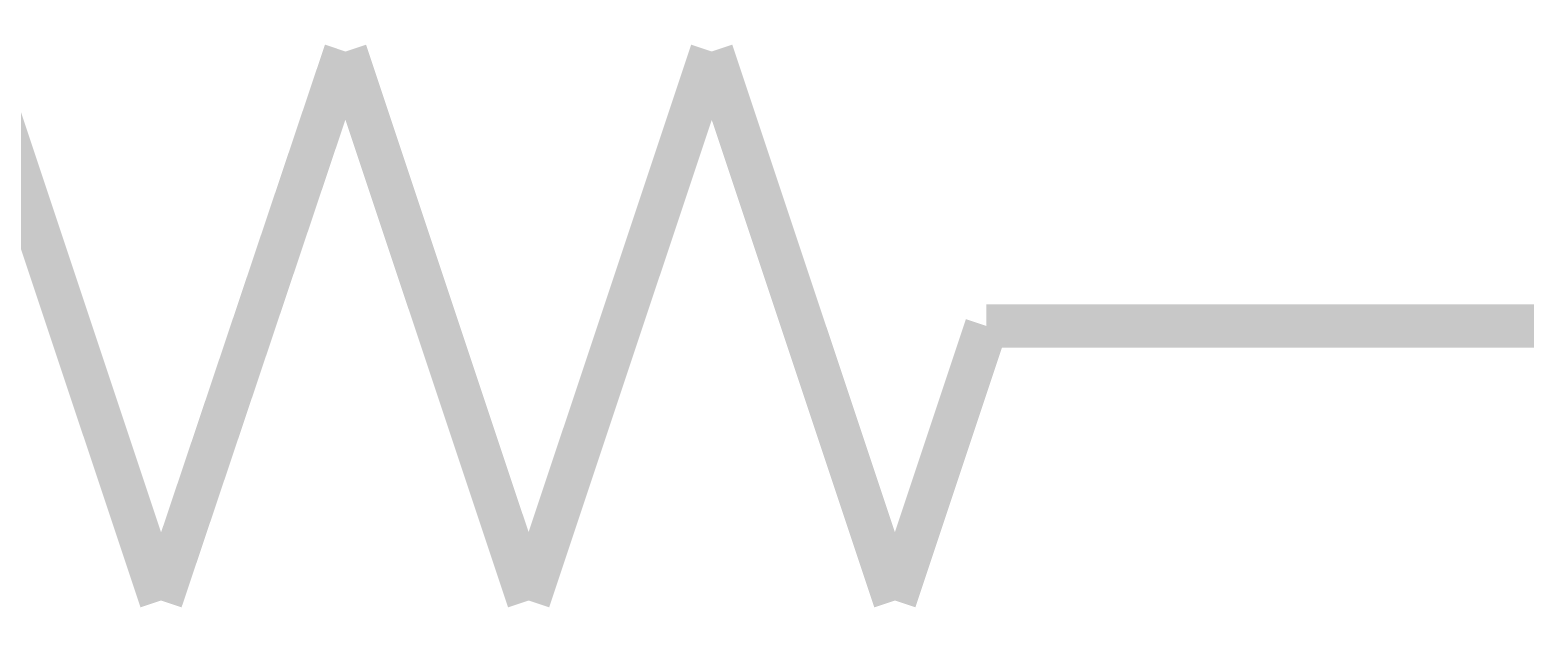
# Model space of a CAD drawing. Header units: inches. Extents: x 0 to 15, y 0 to 9.5.
# Drawn here: x 10.1384 to 10.546, y 7.1191 to 7.2807 of the extents above; entities that cross this region are included whole.
import ezdxf

# ---------------------------------------------------------------- set-up
doc = ezdxf.new("R2010")
doc.units = ezdxf.units.IN
doc.header["$MEASUREMENT"] = 0
doc.layers.add('Sheet', color=255, linetype='Continuous')

msp = doc.modelspace()

# ---------------------------------------------------------------- linework, layer by layer
at = {"layer": 'Sheet'}
for points in [[(10.17411, 7.125, 0.0118, 0.0118, 0), (10.12419, 7.27481, 0.0118, 0.0118, 0)], [(10.2244, 7.27481, 0.0118, 0.0118, 0), (10.17411, 7.125, 0.0118, 0.0118, 0)], [(10.27432, 7.125, 0.0118, 0.0118, 0), (10.2244, 7.27481, 0.0118, 0.0118, 0)], [(10.32425, 7.27481, 0.0118, 0.0118, 0), (10.27432, 7.125, 0.0118, 0.0118, 0)], [(10.37417, 7.125, 0.0118, 0.0118, 0), (10.32425, 7.27481, 0.0118, 0.0118, 0)], [(10.39913, 7.19991, 0.0118, 0.0118, 0), (10.37417, 7.125, 0.0118, 0.0118, 0)], [(10.39913, 7.19991, 0.0118, 0.0118, 0), (10.59918, 7.19991, 0.0118, 0.0118, 0)]]:
    msp.add_lwpolyline(points, format="xyseb", dxfattribs=at)

doc.saveas('drawing.dxf')
